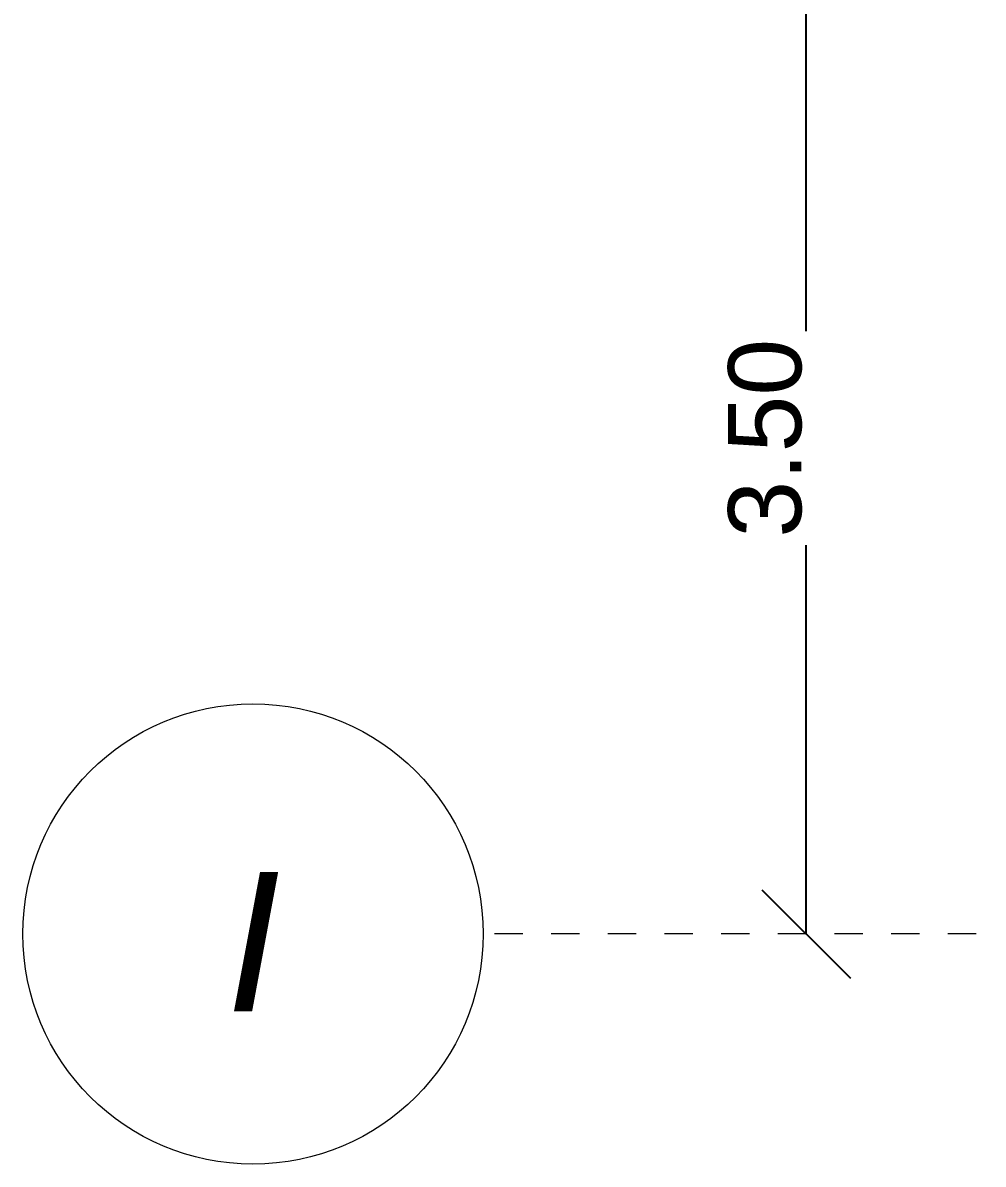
# Model space of a CAD drawing. Header units: metres. Extents: x -182 to 99, y 70 to 117.
# Drawn here: x -97.988 to -94.598, y 79.42 to 83.449 of the extents above; entities that cross this region are included whole.
import ezdxf

# ---------------------------------------------------------------- set-up
doc = ezdxf.new("R2010")
doc.units = ezdxf.units.M
doc.header["$LTSCALE"] = 0.01
doc.linetypes.add('TRAZOS2', pattern=[9.525, 6.35, -3.175])
doc.layers.add('A-ANNO-DIMS', color=1, linetype='Continuous', lineweight=9)
doc.layers.add('S-GRID', color=1, linetype='Continuous', lineweight=9)
doc.styles.add('Arial_2', font='arial.ttf', dxfattribs={"height": 0.258177})
doc.styles.add('Arial_I', font='ariali.ttf', dxfattribs={"height": 0.491766})
doc.dimstyles.new('Diagonal', dxfattribs={"dimscale": 0.3048, "dimtxt": 0.258177, "dimasz": 1.025262, "dimexe": 0.984252, "dimexo": 0.615157, "dimgap": 0.04101, "dimtad": 1, "dimrnd": 0.01, "dimzin": 0, "dimdsep": 46, "dimtxsty": 'Arial_2', "dimblk1": 'OBLIQUE', "dimblk2": 'OBLIQUE', "dimsah": 1, "dimcen": 0.09, "dimse1": 1, "dimse2": 1, "dimazin": 0, "dimtfac": 1, "dimtix": 1, "dimtmove": 0, "dimatfit": 3, "dimfxl": 1, "dimtvp": 1, "dimtfill": 1, "dimtolj": 1, "dimtzin": 0, "dimarcsym": 2})

# ---------------------------------------------------------------- blocks, each defined once
blk = doc.blocks.new('Rejilla - Extremo de rejilla-3554-Planta Alta')
at = {"layer": 'S-GRID'}
blk.add_circle((0, 0), 0.0065, dxfattribs=at)
blk = doc.blocks.new('_Oblique')
at = {"color": 0, "linetype": 'ByBlock', "lineweight": -2}
blk.add_line((-0.5, -0.5), (0.5, 0.5), dxfattribs=at)
blk = doc.blocks.new('*D244')
at = {"layer": 'A-ANNO-DIMS', "color": 0, "lineweight": -2, "transparency": 16777216}
blk.add_line((-95.2228, 80.2322), (-95.2228, 83.7323), dxfattribs=at)
at = {"layer": 'Defpoints', "color": 0, "transparency": 16777216}
for p in [(-95.4438, 83.7323), (-95.2228, 83.7323), (-95.4438, 80.2322)]:
    blk.add_point(p, dxfattribs=at)
at = {"layer": 'A-ANNO-DIMS', "color": 0, "lineweight": -2, "transparency": 16777216, "xscale": 0.3124999999999999, "yscale": 0.3124999999999999, "zscale": 0.3124999999999999}
for p, rotation in [((-95.2228, 83.7323), 90), ((-95.2228, 80.2322), 270)]:
    blk.add_blockref('_Oblique', p, dxfattribs=dict(at, rotation=rotation))
at = {"layer": 'A-ANNO-DIMS', "color": 0, "transparency": 16777216, "insert": (-95.3672, 81.9823), "char_height": 0.25818, "attachment_point": 5, "rotation": 90, "style": 'Arial_2', "bg_fill": 3, "box_fill_scale": 1.1, "bg_fill_color": 256, "bg_fill_true_color": 13158600, "bg_fill_transparency": 0}
blk.add_mtext('\\A1;3.50', dxfattribs=at)

msp = doc.modelspace()

# ---------------------------------------------------------------- linework, layer by layer
at = {"layer": 'S-GRID', "linetype": 'TRAZOS2'}
msp.add_line((-91.2228, 80.2322), (-96.363, 80.2322), dxfattribs=at)

# ---------------------------------------------------------------- block references
at = {"layer": 'S-GRID', "xscale": 124.9999999999999, "yscale": 124.9999999999999, "zscale": 124.9999999999999, "rotation": 89.99999999999982}
msp.add_blockref('Rejilla - Extremo de rejilla-3554-Planta Alta', (-97.1755, 80.2322), dxfattribs=at)

# ---------------------------------------------------------------- next in the draw order: texts
at = {"layer": 'S-GRID', "insert": (-97.1744, 80.4506), "char_height": 0.491766, "width": 0.228, "attachment_point": 2, "line_spacing_factor": 0.938532, "style": 'Arial_I', "bg_fill": 3, "box_fill_scale": 1.25, "bg_fill_color": 7, "bg_fill_transparency": 0}
msp.add_mtext('\\fArial|b0|i1|c0|p34|;I', dxfattribs=at)

# ---------------------------------------------------------------- next in the draw order: dimensions: what is measured, and where the dimension line sits
at = {"layer": 'A-ANNO-DIMS'}
dim = msp.add_linear_dim(base=(-95.2228, 83.7323), p1=(-95.4438, 80.2322), p2=(-95.4438, 83.7323), angle=90, dimstyle='Diagonal', override={"dimpost": '<>', "dimfxl": 3.500149}, dxfattribs=at)
dim.commit()
dim.dimension.update_dxf_attribs({"geometry": '*D244', "text_midpoint": (-95.3672, 81.9823)})

doc.saveas('drawing.dxf')
